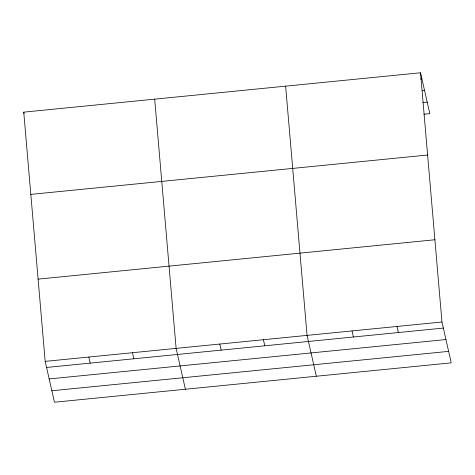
<?xml version="1.0" encoding="UTF-8"?>
<svg xmlns="http://www.w3.org/2000/svg" width="475" height="475" viewBox="0 0 475 475"><rect width="100%" height="100%" fill="white"/><g stroke="black" fill="none" stroke-linecap="round" stroke-linejoin="round"><path stroke-width="0.71" d="M420.541 72.77L441.97 321.997L451.25 362.853L54.459 402.23L45.178 361.374L23.75 112.147L420.541 72.77L429.822 113.626L423.926 114.214M420.446 78.998L421.919 78.85M422.317 90.547L424.525 90.327M422.792 102.588L427.215 102.149M30.822 194.394L427.613 155.016M38.107 279.128L434.898 239.756M45.178 361.374L441.97 321.997M46.562 367.454L443.347 328.077M49.168 378.931L445.954 339.554M51.852 390.753L448.643 351.375M396.999 326.462L398.383 332.542M352.028 330.921L353.412 337.007M316.344 376.242L307.058 335.386L285.629 86.159M263.411 339.714L264.795 345.8M219.765 344.048L221.148 350.128M185.398 389.233L176.118 348.377L154.69 99.156M132.472 352.711L133.855 358.791M88.825 357.04L90.208 363.126M23.75 112.147L24.059 113.501"/></g></svg>
